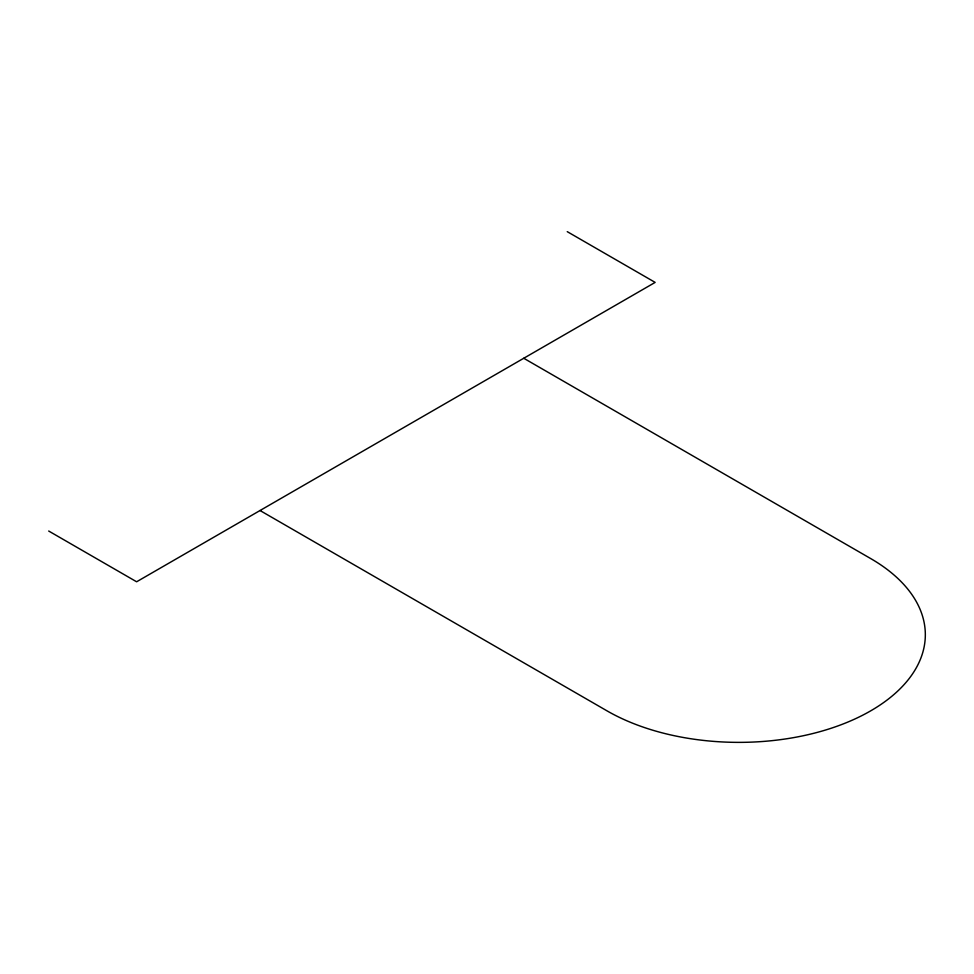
<?xml version="1.0" encoding="UTF-8"?>
<svg xmlns="http://www.w3.org/2000/svg" width="974" height="974" viewBox="0 0 974 974"><rect width="100%" height="100%" fill="white"/><g stroke="black" fill="none" stroke-linecap="round" stroke-linejoin="round"><path stroke-width="1.46" d="M567.245 231.654L655.149 282.399L136.616 581.782L48.7 531.025M523.756 358.262L870.707 558.577A186.484 107.664 0 0 1 870.707 710.837A186.484 107.664 0 0 1 606.985 710.837L260.034 510.522"/></g></svg>
